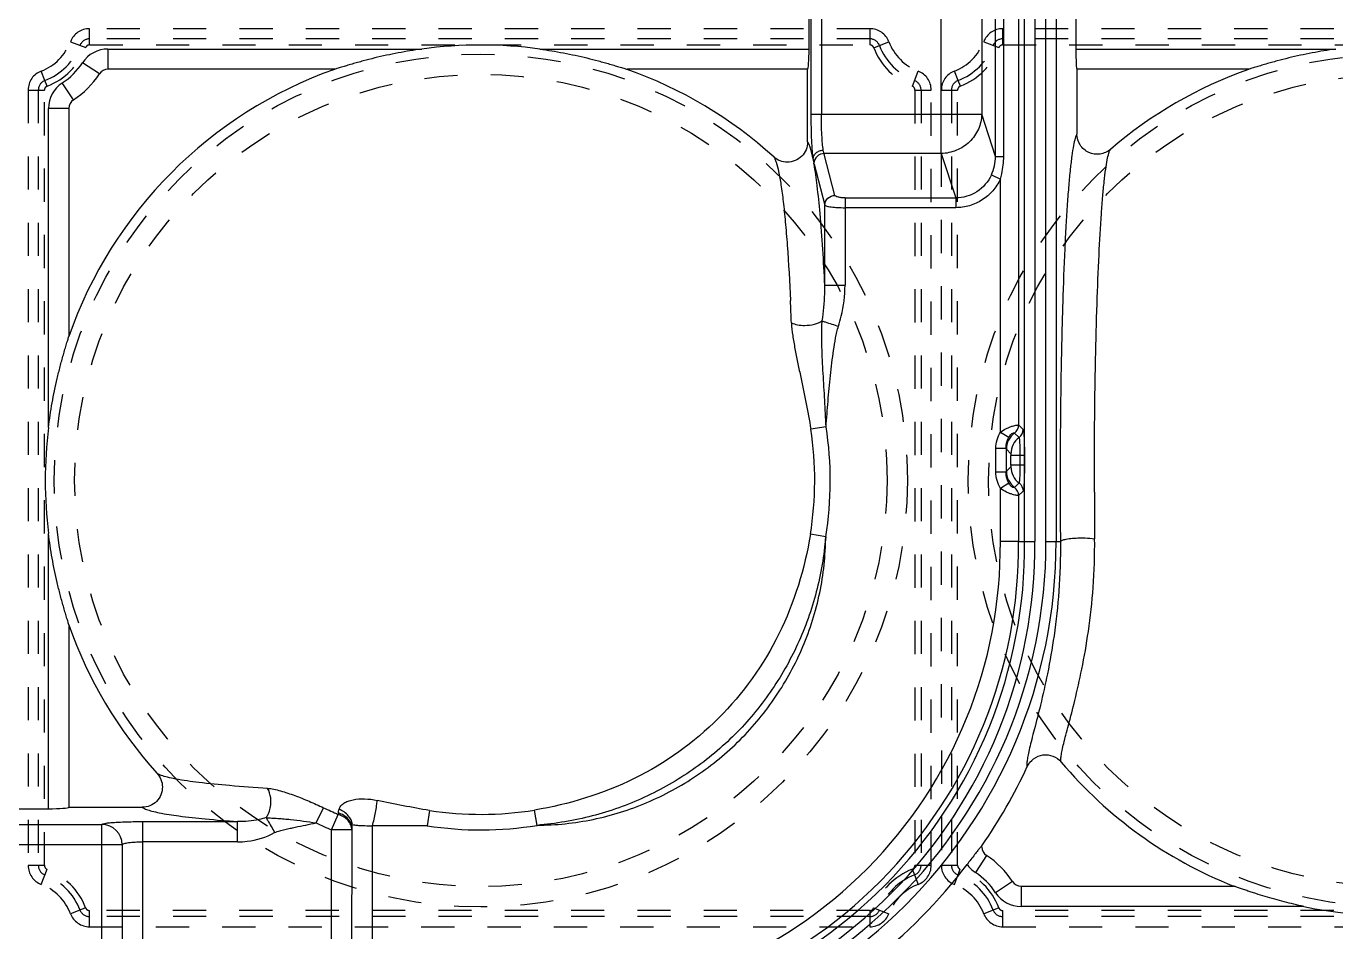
# Model space of a CAD drawing. Header units: millimetres. Extents: x -840 to 1682, y -9216 to -2117.
# Drawn here: x 169.8 to 234.3, y -2555.6 to -2511 of the extents above; entities that cross this region are included whole.
import ezdxf

# ---------------------------------------------------------------- set-up
doc = ezdxf.new("R2010")
doc.units = ezdxf.units.MM
doc.header["$LTSCALE"] = 16.335
doc.linetypes.add('HIDDEN', pattern=[0.2, 0.1, -0.1])
doc.layers.get('0').update_dxf_attribs({"linetype": 'CONTINUOUS'})
doc.layers.add('DEFAULT_2', color=8, linetype='HIDDEN')

msp = doc.modelspace()

# ---------------------------------------------------------------- linework, layer by layer
at = {"color": 7, "linetype": 'Continuous'}
for p, q in [((218.961, -2536.331), (218.961, -2485.331)), ((219.461, -2485.331), (219.461, -2536.326)), ((220.012, -2536.331), (220.012, -2485.331)), ((220.511, -2485.331), (220.511, -2536.331)), ((218.664, -2491.07), (218.664, -2530.592)), ((217.523, -2517.371), (217.523, -2504.292)), ((217.93, -2517.371), (217.93, -2504.292)), ((214.853, -2517.229), (214.853, -2504.434)), ((208.454, -2515.297), (208.454, -2506.366)), ((208.953, -2506.366), (208.953, -2515.297)), ((216.846, -2506.366), (216.846, -2515.297)), ((208.347, -2512.081), (208.347, -2509.581)), ((221.482, -2509.581), (221.482, -2512.081)), ((173.824, -2512.081), (189.281, -2512.081)), ((173.824, -2512.081), (173.824, -2513.081)), ((195.091, -2512.081), (208.347, -2512.081)), ((221.482, -2512.081), (234.281, -2512.081)), ((173.406, -2513.306), (172.571, -2512.756)), ((184.979, -2513.081), (173.824, -2513.081)), ((208.277, -2513.081), (199.393, -2513.081)), ((208.277, -2516.655), (208.277, -2513.081)), ((229.979, -2513.081), (221.534, -2513.081)), ((221.534, -2513.081), (221.534, -2516.266)), ((172.123, -2514.59), (171.573, -2513.754)), ((171.898, -2515.007), (170.898, -2515.007)), ((170.898, -2530.72), (170.898, -2515.007)), ((171.898, -2515.007), (171.898, -2526.233)), ((208.454, -2515.297), (216.846, -2515.297)), ((217.523, -2517.371), (216.846, -2515.297)), ((214.853, -2517.229), (209.082, -2517.229)), ((209.62, -2519.287), (209.092, -2517.265)), ((214.853, -2517.229), (215.566, -2519.412)), ((208.593, -2517.748), (209.121, -2519.77)), ((217.523, -2517.371), (217.93, -2517.371)), ((217.322, -2518.281), (217.765, -2518.492)), ((217.765, -2530.947), (217.765, -2518.492)), ((209.121, -2523.714), (209.121, -2519.77)), ((210.118, -2519.412), (215.566, -2519.412)), ((210.118, -2519.412), (210.118, -2523.714)), ((215.566, -2519.412), (215.566, -2519.894)), ((215.566, -2519.894), (210.118, -2519.894)), ((209.121, -2523.714), (210.118, -2523.714)), ((209.186, -2530.686), (208.43, -2530.803)), ((218.885, -2530.813), (218.664, -2530.592)), ((217.765, -2530.947), (218.187, -2531.196)), ((218.464, -2530.992), (218.684, -2531.213)), ((218.044, -2531.748), (217.545, -2531.748)), ((217.545, -2532.914), (217.545, -2531.748)), ((218.044, -2531.748), (218.044, -2532.914)), ((218.063, -2531.791), (218.283, -2532.011)), ((218.949, -2532.095), (218.288, -2532.095)), ((218.288, -2532.568), (218.288, -2532.095)), ((218.728, -2532.095), (218.728, -2532.568)), ((218.949, -2532.095), (218.949, -2532.567)), ((218.283, -2532.652), (218.063, -2532.872)), ((218.949, -2532.568), (218.288, -2532.568)), ((218.044, -2532.914), (217.545, -2532.914)), ((218.188, -2533.466), (217.765, -2533.716)), ((217.765, -2536.34), (217.765, -2533.716)), ((218.684, -2533.45), (218.464, -2533.67)), ((218.664, -2534.07), (218.885, -2533.849)), ((218.664, -2534.07), (218.664, -2536.331)), ((170.898, -2549.492), (170.898, -2535.942)), ((209.166, -2536.101), (208.411, -2535.978)), ((218.664, -2536.331), (217.765, -2536.339)), ((218.664, -2536.331), (219.461, -2536.33)), ((220.012, -2536.331), (220.721, -2536.331)), ((171.898, -2540.43), (171.898, -2549.422)), ((168.398, -2549.492), (170.898, -2549.492)), ((171.898, -2549.422), (175.509, -2549.422)), ((184.078, -2550.192), (184.438, -2549.442)), ((175.531, -2550.126), (180.207, -2550.126)), ((175.531, -2550.126), (175.531, -2559.668)), ((180.207, -2551.124), (180.207, -2550.126)), ((184.841, -2550.537), (185.167, -2549.773)), ((185.173, -2549.702), (185.167, -2549.773)), ((189.658, -2549.576), (189.54, -2550.331)), ((194.956, -2550.312), (194.832, -2549.557)), ((156.803, -2550.266), (173.528, -2550.266)), ((173.528, -2550.266), (173.533, -2550.259)), ((173.528, -2560.015), (173.528, -2550.266)), ((185.84, -2550.537), (184.841, -2550.537)), ((184.841, -2559.668), (184.841, -2550.537)), ((185.84, -2559.668), (185.845, -2550.463)), ((185.84, -2550.537), (185.845, -2550.463)), ((186.844, -2560.01), (186.844, -2550.331)), ((189.54, -2550.331), (186.844, -2550.331)), ((174.527, -2551.264), (156.803, -2551.264)), ((174.527, -2551.264), (174.532, -2551.257)), ((174.527, -2551.264), (174.527, -2559.67)), ((180.207, -2551.124), (175.531, -2551.124)), ((216.86, -2551.379), (216.86, -2551.305)), ((217.085, -2551.796), (216.535, -2552.632)), ((218.368, -2553.08), (217.533, -2553.63)), ((218.785, -2553.305), (229.244, -2553.305)), ((218.785, -2553.305), (218.785, -2554.305)), ((232.7, -2554.305), (218.785, -2554.305))]:
    msp.add_line(p, q, dxfattribs=at)
for centre, radius, start, end in [((173.824, -2513.581), 1.5, 90, 146.63299), ((192.186, -2533.331), 21.448, 82.21628, 97.78372), ((169.648, -2510.831), 3.5, 303.36701, 326.63299), ((192.186, -2533.331), 21.494, 109.59012, 160.71511), ((169.648, -2510.831), 4.5, 303.36701, 326.63299), ((173.824, -2513.581), 0.5, 90, 146.63299), ((192.186, -2533.331), 21.494, 47.86698, 70.40988), ((237.186, -2533.331), 21.494, 109.59012, 130.64302), ((172.398, -2515.007), 1.5, 123.36701, 180), ((172.398, -2515.007), 0.5, 123.36701, 180), ((193.533, -2521.165), 15.443, 12.7841, 12.94227), ((200.27, -2523.884), 8.852, 358.41136, 1.10161), ((199.208, -2523.858), 9.914, 350.64431, 358.4313), ((65.97, -2531.021), 141.612, 2.20741, 2.65352), ((192.186, -2533.331), 21.448, 173.00793, 186.99207), ((192.186, -2533.331), 16.44, 350.73533, 8.84612), ((192.186, -2533.331), 17.205, 350.73567, 8.84612), ((218.165, -2530.593), 0.499, 306.83718, 0.08131), ((218.384, -2530.812), 0.501, 306.82842, 359.82352), ((219.065, -2531.794), 1.002, 126.84286, 179.81789), ((219.285, -2532.014), 1.002, 126.83818, 179.8235), ((219.285, -2532.648), 1.002, 180.18222, 233.15725), ((219.065, -2532.869), 1.002, 180.1819, 233.15698), ((218.163, -2534.071), 0.501, 0.06264, 53.01875), ((543.043, -2533.343), 322.335, 180.10441, 180.5312), ((528.028, -2533.356), 305.634, 180.10275, 180.53286), ((194.686, -2535.831), 81.156, 270, 0), ((194.686, -2535.831), 80.657, 270, 0), ((194.686, -2535.831), 80.158, 270, 360), ((194.686, -2535.831), 79.659, 270, 0), ((194.686, -2535.831), 79.603, 270, 0), ((194.686, -2535.831), 79.104, 270, 0), ((194.686, -2535.831), 71.5, 270, 0), ((194.686, -2535.831), 70, 270, 0), ((194.686, -2535.831), 66, 270, 0), ((195.186, -2536.53), 24.276, 270, 0.4837), ((195.186, -2536.53), 23.776, 270, 0.48425), ((195.186, -2536.331), 25.325, 270, 0), ((195.186, -2536.331), 24.826, 270, 0), ((195.186, -2536.53), 23.479, 270, 0.48425), ((195.186, -2536.53), 22.58, 270, 0.48404), ((192.186, -2533.331), 21.494, 199.28489, 222.13302), ((195.186, -2536.331), 26.349, 325.34385, 335.11948), ((237.186, -2533.331), 21.494, 220.16269, 248.31685), ((192.186, -2533.331), 17.877, 244.31807, 246.88354), ((192.186, -2533.331), 18.708, 244.31794, 246.88354), ((192.186, -2533.331), 16.44, 261.15388, 279.26432), ((173.524, -2551.269), 1.002, 0.2801, 89.78529), ((192.186, -2533.331), 17.205, 261.15389, 279.26434), ((217.36, -2551.379), 0.5, 180, 236.63299), ((274.779, -2596.693), 73.597, 142.36349, 142.8376), ((214.61, -2555.555), 4.5, 33.36701, 56.63299), ((195.186, -2536.331), 26.296, 307.85025, 322.7868), ((217.36, -2551.379), 1.5, 214.79661, 236.63299), ((214.61, -2555.555), 3.5, 33.36701, 56.63299), ((218.785, -2552.805), 0.5, 213.36701, 270), ((218.785, -2552.805), 1.5, 213.36701, 270), ((237.186, -2533.331), 21.448, 257.92769, 282.07231)]:
    msp.add_arc(centre, radius, start, end, dxfattribs=at)
for centre, major_axis, ratio, start_param, end_param in [((208.277, -2512.081), (0, 1), 0.069927, -3.141593, -1.570796), ((221.534, -2512.081), (0, 1), 0.052408, -4.712389, -3.141593), ((170.898, -2549.422), (1, 0), 0.069927, -1.570796, 0)]:
    msp.add_ellipse(centre, major_axis=major_axis, ratio=ratio, start_param=start_param, end_param=end_param, dxfattribs=at)
for points, knots in [([(189.281, -2512.081), (188.891, -2512.135), (188.308, -2512.23), (187.536, -2512.388), (186.964, -2512.52), (186.491, -2512.64), (186.119, -2512.742), (185.845, -2512.821), (185.581, -2512.899), (185.368, -2512.964), (185.21, -2513.013), (185.108, -2513.044), (185.037, -2513.067), (184.997, -2513.077), (184.983, -2513.081), (184.979, -2513.081)], [0, 0, 0, 0, 0.267252, 0.40073, 0.533832, 0.666016, 0.731402, 0.795907, 0.858868, 0.918789, 0.946517, 0.971347, 0.990766, 0.997019, 1, 1, 1, 1]), ([(195.091, -2512.081), (195.481, -2512.135), (196.064, -2512.23), (196.835, -2512.388), (197.408, -2512.52), (197.88, -2512.64), (198.253, -2512.742), (198.526, -2512.821), (198.791, -2512.899), (199.003, -2512.964), (199.162, -2513.013), (199.263, -2513.044), (199.334, -2513.067), (199.375, -2513.077), (199.388, -2513.081), (199.393, -2513.081)], [0, 0, 0, 0, 0.267252, 0.40073, 0.533832, 0.666016, 0.731402, 0.795907, 0.858868, 0.918789, 0.946517, 0.971347, 0.990766, 0.997019, 1, 1, 1, 1]), ([(234.281, -2512.081), (233.891, -2512.135), (233.308, -2512.23), (232.536, -2512.388), (231.964, -2512.52), (231.491, -2512.64), (231.119, -2512.742), (230.845, -2512.821), (230.581, -2512.899), (230.368, -2512.964), (230.21, -2513.013), (230.108, -2513.044), (230.037, -2513.067), (229.997, -2513.077), (229.983, -2513.081), (229.979, -2513.081)], [0, 0, 0, 0, 0.267252, 0.40073, 0.533832, 0.666016, 0.731402, 0.795907, 0.858868, 0.918789, 0.946517, 0.971347, 0.990766, 0.997019, 1, 1, 1, 1]), ([(208.546, -2517.497), (208.529, -2517.367), (208.502, -2517.061), (208.464, -2516.327), (208.454, -2515.725), (208.454, -2515.297)], [0, 0, 0, 0, 0.179531, 0.41791, 1, 1, 1, 1]), ([(209.045, -2517.057), (209.028, -2516.952), (209.001, -2516.707), (208.962, -2516.121), (208.953, -2515.639), (208.953, -2515.297)], [0, 0, 0, 0, 0.180056, 0.418429, 1, 1, 1, 1]), ([(216.846, -2515.297), (216.84, -2515.546), (216.725, -2516.051), (216.278, -2516.685), (215.624, -2517.114), (215.109, -2517.223), (214.853, -2517.229)], [0, 0, 0, 0, 0.245762, 0.495076, 0.747249, 1, 1, 1, 1]), ([(208.277, -2516.655), (208.277, -2516.785), (208.225, -2517.048), (208.002, -2517.381), (207.668, -2517.603), (207.405, -2517.653), (207.274, -2517.652)], [0, 0, 0, 0, 0.250053, 0.500063, 0.750028, 1, 1, 1, 1]), ([(208.546, -2517.497), (208.51, -2517.317), (208.455, -2517.073), (208.356, -2516.794), (208.304, -2516.693), (208.277, -2516.655)], [0, 0, 0, 0, 0.6208, 0.839855, 1, 1, 1, 1]), ([(221.534, -2516.266), (221.517, -2516.291), (221.485, -2516.358), (221.423, -2516.544), (221.353, -2516.874), (221.275, -2517.382), (221.199, -2518.034), (221.125, -2518.826), (221.056, -2519.75), (220.991, -2520.798), (220.909, -2522.413), (220.825, -2524.662), (220.754, -2527.578), (220.713, -2530.703), (220.706, -2532.844), (220.708, -2533.93)], [0, 0, 0, 0, 0.005234, 0.012481, 0.033201, 0.062245, 0.099418, 0.144424, 0.196878, 0.256302, 0.322178, 0.470828, 0.637431, 0.816009, 1, 1, 1, 1]), ([(223.186, -2517.022), (223.043, -2517.144), (222.68, -2517.309), (222.094, -2517.225), (221.646, -2516.836), (221.534, -2516.453), (221.534, -2516.266)], [0, 0, 0, 0, 0.250076, 0.50012, 0.749793, 1, 1, 1, 1]), ([(208.546, -2517.498), (208.548, -2517.442), (208.58, -2517.327), (208.694, -2517.185), (208.856, -2517.09), (208.981, -2517.061), (209.045, -2517.057)], [0, 0, 0, 0, 0.233127, 0.477819, 0.736138, 1, 1, 1, 1]), ([(209.096, -2517.228), (208.969, -2517.227), (208.705, -2517.325), (208.587, -2517.582), (208.584, -2517.707)], [0, 0, 0, 0, 0.506795, 1, 1, 1, 1]), ([(209.082, -2517.229), (209.079, -2517.217), (209.062, -2517.161), (209.052, -2517.103), (209.045, -2517.057)], [0, 0, 0, 0, 0.198013, 1, 1, 1, 1]), ([(209.082, -2517.229), (209.083, -2517.232), (209.088, -2517.238), (209.085, -2517.252), (209.091, -2517.26), (209.092, -2517.265)], [0, 0, 0, 0, 0.259181, 0.619043, 1, 1, 1, 1]), ([(222.394, -2533.331), (222.394, -2532.318), (222.403, -2530.328), (222.447, -2527.429), (222.516, -2524.735), (222.609, -2522.341), (222.709, -2520.571), (222.802, -2519.367), (222.871, -2518.642), (222.942, -2518.044), (223.016, -2517.579), (223.082, -2517.277), (223.14, -2517.107), (223.17, -2517.045), (223.186, -2517.022)], [0, 0, 0, 0, 0.185743, 0.365037, 0.531676, 0.679869, 0.804514, 0.856625, 0.901308, 0.938201, 0.96702, 0.987588, 0.994789, 1, 1, 1, 1]), ([(207.274, -2517.652), (207.153, -2517.652), (206.907, -2517.605), (206.696, -2517.473), (206.605, -2517.391)], [0, 0, 0, 0, 0.500134, 1, 1, 1, 1]), ([(206.605, -2517.391), (206.63, -2517.425), (206.676, -2517.512), (206.765, -2517.752), (206.867, -2518.175), (206.978, -2518.821), (207.084, -2519.646), (207.185, -2520.639), (207.316, -2522.263), (207.388, -2523.557), (207.43, -2524.465)], [0, 0, 0, 0, 0.017422, 0.041033, 0.10745, 0.199463, 0.316184, 0.456378, 0.618451, 1, 1, 1, 1]), ([(208.546, -2517.496), (208.549, -2517.516), (208.559, -2517.586), (208.572, -2517.657), (208.584, -2517.707)], [0, 0, 0, 0, 0.283099, 1, 1, 1, 1]), ([(209.121, -2523.714), (209.063, -2522.533), (208.964, -2520.895), (208.766, -2518.908), (208.655, -2518.1), (208.593, -2517.748)], [0, 0, 0, 0, 0.591793, 0.821304, 1, 1, 1, 1]), ([(217.765, -2518.492), (217.793, -2518.403), (217.89, -2518.037), (217.93, -2517.656), (217.93, -2517.371)], [0, 0, 0, 0, 0.246441, 1, 1, 1, 1]), ([(217.322, -2518.281), (217.168, -2518.61), (216.672, -2519.199), (215.928, -2519.413), (215.566, -2519.411)], [0, 0, 0, 0, 0.501076, 1, 1, 1, 1]), ([(217.765, -2518.492), (217.667, -2518.698), (217.412, -2519.087), (216.886, -2519.54), (216.254, -2519.829), (215.794, -2519.894), (215.566, -2519.894)], [0, 0, 0, 0, 0.250016, 0.500046, 0.750036, 1, 1, 1, 1]), ([(209.121, -2519.77), (209.123, -2519.647), (209.236, -2519.391), (209.493, -2519.289), (209.62, -2519.287)], [0, 0, 0, 0, 0.494428, 1, 1, 1, 1]), ([(209.121, -2519.77), (209.127, -2519.781), (209.16, -2519.801), (209.224, -2519.822), (209.32, -2519.842), (209.497, -2519.868), (209.767, -2519.889), (209.996, -2519.894), (210.118, -2519.894)], [0, 0, 0, 0, 0.038401, 0.105483, 0.201998, 0.325442, 0.637524, 1, 1, 1, 1]), ([(210.118, -2519.412), (210.057, -2519.412), (209.942, -2519.406), (209.788, -2519.381), (209.682, -2519.349), (209.625, -2519.309), (209.62, -2519.287)], [0, 0, 0, 0, 0.349304, 0.652233, 0.872986, 1, 1, 1, 1]), ([(209.794, -2525.733), (209.846, -2525.57), (210.034, -2524.913), (210.118, -2524.226), (210.118, -2523.714)], [0, 0, 0, 0, 0.250392, 1, 1, 1, 1]), ([(207.477, -2525.566), (207.484, -2525.777), (207.537, -2526.204), (207.649, -2526.846), (207.779, -2527.497), (207.966, -2528.373), (208.199, -2529.472), (208.361, -2530.358), (208.43, -2530.803)], [0, 0, 0, 0, 0.118946, 0.241851, 0.366761, 0.492894, 0.746364, 1, 1, 1, 1]), ([(207.477, -2525.566), (207.571, -2525.61), (207.787, -2525.672), (208.009, -2525.69), (208.127, -2525.69)], [0, 0, 0, 0, 0.468295, 1, 1, 1, 1]), ([(208.127, -2525.69), (208.289, -2525.69), (208.59, -2525.656), (208.877, -2525.548), (208.991, -2525.47)], [0, 0, 0, 0, 0.540356, 1, 1, 1, 1]), ([(209.186, -2530.686), (209.163, -2530.248), (209.12, -2529.373), (209.052, -2528.281), (209.005, -2527.408), (208.983, -2526.863), (208.971, -2526.429), (208.968, -2526.106), (208.974, -2525.787), (208.979, -2525.574), (208.991, -2525.47)], [0, 0, 0, 0, 0.251782, 0.503338, 0.62885, 0.753972, 0.816274, 0.878309, 0.93973, 1, 1, 1, 1]), ([(208.991, -2525.47), (209.042, -2525.487), (209.309, -2525.575), (209.577, -2525.662), (209.794, -2525.733)], [0, 0, 0, 0, 0.189144, 1, 1, 1, 1]), ([(170.898, -2530.72), (170.947, -2530.315), (171.039, -2529.708), (171.194, -2528.906), (171.325, -2528.31), (171.446, -2527.818), (171.549, -2527.43), (171.629, -2527.144), (171.709, -2526.867), (171.775, -2526.645), (171.826, -2526.478), (171.858, -2526.371), (171.882, -2526.295), (171.893, -2526.251), (171.898, -2526.237), (171.898, -2526.233)], [0, 0, 0, 0, 0.266399, 0.399478, 0.532229, 0.664156, 0.729476, 0.793982, 0.857055, 0.917282, 0.945286, 0.970515, 0.990442, 0.996917, 1, 1, 1, 1]), ([(209.186, -2530.686), (209.213, -2530.264), (209.276, -2529.424), (209.375, -2528.376), (209.469, -2527.542), (209.552, -2526.922), (209.632, -2526.412), (209.715, -2526.017), (209.763, -2525.825), (209.795, -2525.733)], [0, 0, 0, 0, 0.253378, 0.506091, 0.631992, 0.757321, 0.881336, 0.941607, 1, 1, 1, 1]), ([(217.765, -2530.947), (217.86, -2530.876), (218.009, -2530.785), (218.214, -2530.697), (218.353, -2530.651), (218.471, -2530.621), (218.564, -2530.6), (218.624, -2530.595), (218.656, -2530.588), (218.664, -2530.592)], [0, 0, 0, 0, 0.362407, 0.531363, 0.683049, 0.810424, 0.908187, 0.972075, 1, 1, 1, 1]), ([(218.885, -2530.813), (218.893, -2530.823), (218.9, -2530.865), (218.913, -2530.942), (218.922, -2531.064), (218.931, -2531.221), (218.939, -2531.411), (218.947, -2531.705), (218.949, -2531.936), (218.949, -2532.095)], [0, 0, 0, 0, 0.029632, 0.092352, 0.187751, 0.312242, 0.461333, 0.629813, 1, 1, 1, 1]), ([(218.044, -2531.748), (218.044, -2531.7), (218.056, -2531.509), (218.119, -2531.322), (218.187, -2531.196)], [0, 0, 0, 0, 0.251871, 1, 1, 1, 1]), ([(218.187, -2531.196), (218.214, -2531.145), (218.263, -2531.062), (218.368, -2530.996), (218.427, -2530.987), (218.461, -2530.986), (218.464, -2530.992)], [0, 0, 0, 0, 0.466276, 0.782653, 0.937477, 1, 1, 1, 1]), ([(218.684, -2531.213), (218.69, -2531.219), (218.694, -2531.248), (218.704, -2531.301), (218.71, -2531.385), (218.716, -2531.493), (218.721, -2531.624), (218.727, -2531.827), (218.728, -2531.986), (218.728, -2532.095)], [0, 0, 0, 0, 0.029286, 0.092387, 0.187904, 0.312313, 0.461369, 0.629851, 1, 1, 1, 1]), ([(218.044, -2531.748), (218.046, -2531.754), (218.05, -2531.768), (218.056, -2531.784), (218.063, -2531.791)], [0, 0, 0, 0, 0.342427, 1, 1, 1, 1]), ([(218.283, -2532.011), (218.285, -2532.013), (218.284, -2532.023), (218.287, -2532.04), (218.287, -2532.066), (218.288, -2532.085), (218.288, -2532.095)], [0, 0, 0, 0, 0.099874, 0.326209, 0.639626, 1, 1, 1, 1]), ([(218.288, -2532.568), (218.288, -2532.578), (218.287, -2532.597), (218.287, -2532.622), (218.284, -2532.639), (218.285, -2532.65), (218.283, -2532.652)], [0, 0, 0, 0, 0.360369, 0.673786, 0.900125, 1, 1, 1, 1]), ([(218.728, -2532.568), (218.728, -2532.677), (218.727, -2532.836), (218.721, -2533.039), (218.716, -2533.169), (218.71, -2533.277), (218.704, -2533.362), (218.694, -2533.414), (218.691, -2533.444), (218.684, -2533.45)], [0, 0, 0, 0, 0.37001, 0.538502, 0.687541, 0.811832, 0.907285, 0.970523, 1, 1, 1, 1]), ([(218.949, -2532.567), (218.949, -2532.726), (218.946, -2532.957), (218.939, -2533.252), (218.931, -2533.441), (218.922, -2533.599), (218.912, -2533.72), (218.902, -2533.796), (218.893, -2533.834), (218.888, -2533.846), (218.885, -2533.849)], [0, 0, 0, 0, 0.370043, 0.538497, 0.687544, 0.811949, 0.907436, 0.970481, 0.98938, 1, 1, 1, 1]), ([(217.765, -2533.716), (217.695, -2533.595), (217.582, -2533.335), (217.546, -2533.054), (217.545, -2532.914)], [0, 0, 0, 0, 0.50002, 1, 1, 1, 1]), ([(218.063, -2532.872), (218.061, -2532.874), (218.052, -2532.886), (218.048, -2532.902), (218.044, -2532.914)], [0, 0, 0, 0, 0.166645, 1, 1, 1, 1]), ([(218.187, -2533.467), (218.119, -2533.341), (218.056, -2533.154), (218.044, -2532.962), (218.044, -2532.914)], [0, 0, 0, 0, 0.748147, 1, 1, 1, 1]), ([(218.664, -2534.07), (218.656, -2534.074), (218.624, -2534.068), (218.564, -2534.063), (218.471, -2534.042), (218.352, -2534.012), (218.214, -2533.965), (218.009, -2533.878), (217.86, -2533.786), (217.765, -2533.716)], [0, 0, 0, 0, 0.027916, 0.091888, 0.189645, 0.317109, 0.468731, 0.63771, 1, 1, 1, 1]), ([(218.464, -2533.67), (218.46, -2533.677), (218.427, -2533.676), (218.368, -2533.667), (218.288, -2533.617), (218.23, -2533.541), (218.201, -2533.492), (218.187, -2533.467)], [0, 0, 0, 0, 0.062454, 0.217191, 0.533993, 0.767008, 1, 1, 1, 1]), ([(171.898, -2540.43), (171.898, -2540.425), (171.893, -2540.411), (171.882, -2540.368), (171.858, -2540.292), (171.826, -2540.184), (171.775, -2540.018), (171.709, -2539.795), (171.629, -2539.518), (171.549, -2539.233), (171.446, -2538.845), (171.325, -2538.353), (171.194, -2537.757), (171.039, -2536.955), (170.947, -2536.348), (170.898, -2535.942)], [0, 0, 0, 0, 0.003083, 0.009558, 0.029485, 0.054714, 0.082718, 0.142945, 0.206018, 0.270524, 0.335844, 0.467771, 0.600522, 0.733601, 1, 1, 1, 1]), ([(208.411, -2535.978), (208.134, -2537.67), (207.119, -2540.996), (204.09, -2545.236), (199.85, -2548.265), (196.525, -2549.28), (194.832, -2549.557)], [0, 0, 0, 0, 0.250932, 0.499999, 0.749066, 1, 1, 1, 1]), ([(209.166, -2536.101), (209.08, -2537.015), (208.786, -2538.829), (207.858, -2541.419), (206.5, -2543.796), (204.75, -2545.895), (202.651, -2547.645), (200.274, -2549.003), (197.684, -2549.931), (195.869, -2550.227), (194.956, -2550.311)], [0, 0, 0, 0, 0.125986, 0.25107, 0.375694, 0.49998, 0.624274, 0.748913, 0.87401, 1, 1, 1, 1]), ([(194.956, -2550.312), (195.419, -2550.302), (196.346, -2550.254), (197.722, -2550.04), (199.068, -2549.687), (200.809, -2549.047), (202.858, -2547.936), (205.014, -2546.159), (206.791, -2544.003), (207.901, -2541.955), (208.541, -2540.214), (208.894, -2538.867), (209.109, -2537.491), (209.155, -2536.564), (209.166, -2536.101)], [0, 0, 0, 0, 0.062535, 0.125068, 0.187605, 0.250141, 0.375069, 0.5, 0.62493, 0.749858, 0.812395, 0.874934, 0.937466, 1, 1, 1, 1]), ([(220.721, -2536.331), (220.729, -2537.146), (220.68, -2538.699), (220.443, -2540.874), (220.117, -2542.744), (219.771, -2544.284), (219.495, -2545.361), (219.313, -2546.064), (219.21, -2546.476), (219.134, -2546.813), (219.086, -2547.078), (219.067, -2547.271), (219.074, -2547.379), (219.089, -2547.417)], [0, 0, 0, 0, 0.217481, 0.413823, 0.58321, 0.723604, 0.834818, 0.879626, 0.917346, 0.948074, 0.971927, 0.989093, 1, 1, 1, 1]), ([(220.722, -2536.331), (220.726, -2536.316), (220.761, -2536.286), (220.878, -2536.238), (221.097, -2536.196), (221.413, -2536.163), (221.646, -2536.156), (221.772, -2536.156)], [0, 0, 0, 0, 0.043767, 0.117778, 0.3539, 0.652534, 1, 1, 1, 1]), ([(220.759, -2547.194), (220.745, -2547.157), (220.74, -2547.05), (220.76, -2546.858), (220.811, -2546.593), (220.89, -2546.255), (220.996, -2545.842), (221.182, -2545.138), (221.461, -2544.061), (221.808, -2542.526), (222.133, -2540.671), (222.366, -2538.525), (222.415, -2536.998), (222.407, -2536.198)], [0, 0, 0, 0, 0.010805, 0.028035, 0.052104, 0.083177, 0.121346, 0.166676, 0.278995, 0.420245, 0.589749, 0.784984, 1, 1, 1, 1]), ([(221.772, -2536.156), (221.829, -2536.156), (222.042, -2536.159), (222.254, -2536.174), (222.407, -2536.198)], [0, 0, 0, 0, 0.271878, 1, 1, 1, 1]), ([(219.089, -2547.417), (219.158, -2547.267), (219.378, -2546.997), (219.857, -2546.805), (220.371, -2546.865), (220.653, -2547.068), (220.76, -2547.194)], [0, 0, 0, 0, 0.250064, 0.499967, 0.749908, 1, 1, 1, 1]), ([(176.246, -2547.751), (176.328, -2547.841), (176.459, -2548.053), (176.506, -2548.298), (176.507, -2548.42)], [0, 0, 0, 0, 0.499866, 1, 1, 1, 1]), ([(176.449, -2547.852), (176.428, -2547.844), (176.358, -2547.816), (176.289, -2547.782), (176.246, -2547.751)], [0, 0, 0, 0, 0.299117, 1, 1, 1, 1]), ([(181.685, -2548.489), (181.062, -2548.451), (179.93, -2548.372), (178.421, -2548.225), (177.398, -2548.084), (176.784, -2547.955), (176.548, -2547.888), (176.449, -2547.852)], [0, 0, 0, 0, 0.354418, 0.644027, 0.86081, 0.9403, 1, 1, 1, 1]), ([(176.507, -2548.42), (176.508, -2548.55), (176.458, -2548.814), (176.236, -2549.148), (175.903, -2549.37), (175.639, -2549.422), (175.509, -2549.422)], [0, 0, 0, 0, 0.24997, 0.499938, 0.74995, 1, 1, 1, 1]), ([(181.685, -2548.489), (181.789, -2548.494), (182.007, -2548.529), (182.455, -2548.645), (183.036, -2548.84), (183.738, -2549.121), (184.203, -2549.336), (184.438, -2549.442)], [0, 0, 0, 0, 0.107321, 0.225143, 0.474624, 0.73493, 1, 1, 1, 1]), ([(181.852, -2549.141), (181.852, -2549.081), (181.839, -2548.856), (181.772, -2548.63), (181.685, -2548.489)], [0, 0, 0, 0, 0.266439, 1, 1, 1, 1]), ([(175.509, -2549.422), (175.522, -2549.431), (175.588, -2549.473), (175.66, -2549.503), (175.718, -2549.525)], [0, 0, 0, 0, 0.204129, 1, 1, 1, 1]), ([(175.718, -2549.525), (175.806, -2549.558), (176.016, -2549.619), (176.549, -2549.738), (177.427, -2549.87), (178.714, -2550.011), (179.677, -2550.089), (180.207, -2550.126)], [0, 0, 0, 0, 0.062654, 0.14394, 0.361347, 0.648718, 1, 1, 1, 1]), ([(181.615, -2549.928), (181.653, -2549.877), (181.795, -2549.638), (181.852, -2549.353), (181.852, -2549.141)], [0, 0, 0, 0, 0.232604, 1, 1, 1, 1]), ([(185.204, -2549.521), (185.221, -2549.461), (185.286, -2549.343), (185.446, -2549.208), (185.654, -2549.109), (185.994, -2549.018), (186.48, -2548.989), (186.877, -2549.037), (187.081, -2549.08)], [0, 0, 0, 0, 0.090713, 0.189201, 0.299676, 0.422394, 0.697582, 1, 1, 1, 1]), ([(185.861, -2550.275), (185.842, -2550.116), (185.722, -2549.872), (185.459, -2549.644), (185.292, -2549.555), (185.204, -2549.521)], [0, 0, 0, 0, 0.461416, 0.727842, 1, 1, 1, 1]), ([(186.844, -2550.331), (186.907, -2550.115), (186.983, -2549.785), (187.052, -2549.366), (187.076, -2549.168), (187.081, -2549.08)], [0, 0, 0, 0, 0.530803, 0.794058, 1, 1, 1, 1]), ([(173.533, -2550.259), (173.538, -2550.253), (173.557, -2550.243), (173.617, -2550.223), (173.735, -2550.203), (173.923, -2550.182), (174.17, -2550.163), (174.465, -2550.147), (174.924, -2550.131), (175.283, -2550.126), (175.531, -2550.126)], [0, 0, 0, 0, 0.011444, 0.030786, 0.094249, 0.189806, 0.314038, 0.462757, 0.630794, 1, 1, 1, 1]), ([(181.615, -2549.928), (181.502, -2549.965), (181.043, -2550.091), (180.563, -2550.135), (180.207, -2550.126)], [0, 0, 0, 0, 0.251112, 1, 1, 1, 1]), ([(181.614, -2549.928), (181.64, -2549.975), (181.779, -2550.22), (181.918, -2550.465), (182.031, -2550.663)], [0, 0, 0, 0, 0.189076, 1, 1, 1, 1]), ([(181.614, -2549.929), (181.657, -2549.936), (181.749, -2549.94), (181.891, -2549.952), (182.04, -2549.961), (182.246, -2549.969), (182.505, -2549.992), (182.923, -2550.032), (183.449, -2550.096), (183.868, -2550.16), (184.078, -2550.191)], [0, 0, 0, 0, 0.052634, 0.111164, 0.171823, 0.234192, 0.359835, 0.486834, 0.742771, 1, 1, 1, 1]), ([(182.031, -2550.663), (182.112, -2550.63), (182.281, -2550.583), (182.535, -2550.516), (182.791, -2550.456), (183.134, -2550.383), (183.563, -2550.298), (183.907, -2550.227), (184.078, -2550.191)], [0, 0, 0, 0, 0.125002, 0.250046, 0.374984, 0.499991, 0.750004, 1, 1, 1, 1]), ([(185.84, -2550.537), (185.836, -2550.455), (185.797, -2550.284), (185.601, -2549.978), (185.347, -2549.828), (185.167, -2549.773)], [0, 0, 0, 0, 0.231539, 0.474862, 1, 1, 1, 1]), ([(185.845, -2550.463), (185.839, -2550.296), (185.72, -2550.034), (185.439, -2549.81), (185.264, -2549.73), (185.173, -2549.702)], [0, 0, 0, 0, 0.468357, 0.732799, 1, 1, 1, 1]), ([(180.207, -2551.124), (180.365, -2551.124), (180.995, -2551.086), (181.621, -2550.897), (182.031, -2550.663)], [0, 0, 0, 0, 0.251063, 1, 1, 1, 1]), ([(185.861, -2550.275), (185.893, -2550.286), (185.996, -2550.299), (186.201, -2550.317), (186.496, -2550.328), (186.722, -2550.331), (186.844, -2550.331)], [0, 0, 0, 0, 0.102538, 0.311585, 0.630537, 1, 1, 1, 1]), ([(174.532, -2551.257), (174.537, -2551.244), (174.569, -2551.223), (174.632, -2551.201), (174.727, -2551.179), (174.905, -2551.152), (175.177, -2551.13), (175.407, -2551.124), (175.531, -2551.124)], [0, 0, 0, 0, 0.037777, 0.104225, 0.199887, 0.322833, 0.636042, 1, 1, 1, 1]), ([(216.858, -2551.306), (216.85, -2551.312), (216.83, -2551.335), (216.777, -2551.395), (216.733, -2551.45), (216.702, -2551.49)], [0, 0, 0, 0, 0.130489, 0.367574, 1, 1, 1, 1]), ([(216.702, -2551.49), (216.686, -2551.51), (216.618, -2551.596), (216.55, -2551.683), (216.498, -2551.751)], [0, 0, 0, 0, 0.225748, 1, 1, 1, 1]), ([(232.7, -2554.305), (232.38, -2554.236), (231.903, -2554.123), (231.273, -2553.954), (230.806, -2553.819), (230.423, -2553.7), (230.122, -2553.602), (229.903, -2553.529), (229.694, -2553.458), (229.528, -2553.4), (229.408, -2553.359), (229.334, -2553.332), (229.281, -2553.317), (229.253, -2553.305), (229.244, -2553.305)], [0, 0, 0, 0, 0.272562, 0.408489, 0.543701, 0.677354, 0.743057, 0.807419, 0.86951, 0.927338, 0.953288, 0.975716, 0.992375, 1, 1, 1, 1])]:
    msp.add_open_spline(points, degree=3, knots=knots, dxfattribs=at)
for points in [[(217.322, -2518.281), (217.454, -2517.999), (217.524, -2517.681), (217.523, -2517.371)], [(217.545, -2531.748), (217.544, -2531.471), (217.624, -2531.185), (217.765, -2530.947)], [(222.395, -2533.904), (222.394, -2533.713), (222.394, -2533.522), (222.394, -2533.331)], [(218.684, -2533.45), (218.804, -2533.539), (218.885, -2533.7), (218.885, -2533.849)], [(185.173, -2549.702), (185.177, -2549.641), (185.187, -2549.58), (185.204, -2549.521)], [(189.658, -2549.576), (188.793, -2549.441), (187.937, -2549.262), (187.081, -2549.08)], [(185.845, -2550.463), (185.847, -2550.4), (185.853, -2550.337), (185.861, -2550.275)]]:
    msp.add_open_spline(points, degree=3, dxfattribs=at)
at = {"layer": 'DEFAULT_2', "color": 8, "linetype": 'HIDDEN'}
for p, q in [((211.34, -2511.081), (172.917, -2511.081)), ((172.917, -2511.881), (172.917, -2511.081)), ((211.34, -2511.081), (211.34, -2511.881)), ((250.513, -2511.081), (217.879, -2511.081)), ((217.879, -2511.881), (217.879, -2511.081)), ((171.983, -2511.724), (172.73, -2512.01)), ((211.34, -2511.581), (172.917, -2511.581)), ((172.929, -2511.881), (211.34, -2511.881)), ((211.531, -2512.02), (211.807, -2511.903)), ((211.807, -2511.903), (212.274, -2511.724)), ((216.945, -2511.724), (217.692, -2512.01)), ((250.513, -2511.581), (217.879, -2511.581)), ((217.891, -2511.881), (250.513, -2511.881)), ((170.719, -2513.633), (170.541, -2513.166)), ((213.431, -2513.914), (213.717, -2513.166)), ((215.681, -2513.633), (215.502, -2513.166)), ((170.836, -2513.91), (170.719, -2513.633)), ((215.798, -2513.91), (215.681, -2513.633)), ((169.898, -2514.1), (170.698, -2514.1)), ((169.898, -2514.1), (169.898, -2552.285)), ((170.398, -2514.1), (170.398, -2552.285)), ((170.698, -2552.274), (170.698, -2514.1)), ((213.56, -2514.1), (214.36, -2514.1)), ((213.56, -2514.112), (213.56, -2552.285)), ((213.86, -2514.1), (213.86, -2552.285)), ((214.36, -2552.285), (214.36, -2514.1)), ((214.86, -2514.1), (215.66, -2514.1)), ((215.36, -2514.1), (215.36, -2552.285)), ((215.66, -2552.274), (215.66, -2514.1)), ((214.853, -2517.229), (214.86, -2552.285)), ((170.698, -2552.285), (169.898, -2552.285)), ((170.541, -2553.219), (170.826, -2552.472)), ((213.421, -2552.476), (213.538, -2552.752)), ((213.538, -2552.752), (213.717, -2553.219)), ((214.36, -2552.285), (213.56, -2552.285)), ((215.66, -2552.285), (214.86, -2552.285)), ((215.502, -2553.219), (215.788, -2552.472)), ((172.45, -2554.483), (171.983, -2554.662)), ((172.727, -2554.366), (172.45, -2554.483)), ((211.329, -2554.505), (172.917, -2554.505)), ((172.917, -2555.305), (172.917, -2554.505)), ((211.34, -2554.505), (211.34, -2555.305)), ((211.527, -2554.376), (212.274, -2554.662)), ((217.412, -2554.483), (216.945, -2554.662)), ((217.689, -2554.366), (217.412, -2554.483)), ((250.513, -2554.505), (217.879, -2554.505)), ((217.879, -2555.305), (217.879, -2554.505)), ((211.34, -2554.805), (172.917, -2554.805)), ((172.917, -2555.305), (211.34, -2555.305)), ((250.513, -2554.805), (217.879, -2554.805)), ((217.879, -2555.305), (250.511, -2555.305))]:
    msp.add_line(p, q, dxfattribs=at)
for centre, radius in [((192.186, -2533.331), 21), ((237.186, -2533.331), 21), ((192.186, -2533.331), 20), ((237.186, -2533.331), 20)]:
    msp.add_circle(centre, radius, dxfattribs=at)
for centre, radius, start, end in [((172.917, -2512.081), 1, 90, 159.07517), ((211.34, -2512.081), 1, 20.92483, 90), ((217.879, -2512.081), 1, 90, 159.07517), ((169.648, -2510.831), 2.5, 290.92483, 339.07517), ((169.648, -2510.831), 3, 290.92483, 339.07517), ((169.648, -2510.831), 3.3, 291.01342, 339.07517), ((172.917, -2512.081), 0.5, 90, 159.07517), ((211.34, -2512.081), 0.5, 20.92483, 90), ((214.61, -2510.831), 3.3, 201.01342, 249.07517), ((214.61, -2510.831), 3, 200.92483, 249.07517), ((214.61, -2510.831), 2.5, 200.92483, 249.07517), ((214.61, -2510.831), 2.5, 290.92483, 339.07517), ((214.61, -2510.831), 3, 290.92483, 339.07517), ((214.61, -2510.831), 3.3, 291.01342, 339.07517), ((217.879, -2512.081), 0.5, 90, 159.07517), ((170.898, -2514.1), 1, 110.92483, 180), ((213.36, -2514.1), 1, 0, 69.07517), ((215.86, -2514.1), 1, 110.92483, 180), ((170.898, -2514.1), 0.5, 110.92483, 180), ((213.36, -2514.1), 0.5, 360, 69.07517), ((215.86, -2514.1), 0.5, 110.92483, 180), ((194.686, -2535.831), 81.099, 270, 0), ((194.686, -2535.831), 68.5, 270, 0), ((170.898, -2552.285), 1, 180, 249.07517), ((170.898, -2552.285), 0.5, 180, 249.07517), ((169.648, -2555.555), 3, 20.92483, 69.07517), ((169.648, -2555.555), 3.3, 21.01342, 69.07517), ((214.61, -2555.555), 3.3, 111.01342, 159.07517), ((214.61, -2555.555), 3, 110.92483, 159.07517), ((213.36, -2552.285), 0.5, 290.92483, 0), ((213.36, -2552.285), 1, 290.92483, 360), ((215.86, -2552.285), 1, 180, 249.07517), ((215.86, -2552.285), 0.5, 180, 249.07517), ((214.61, -2555.555), 3, 20.92483, 69.07517), ((214.61, -2555.555), 3.3, 21.01342, 69.07517), ((169.648, -2555.555), 2.5, 20.92483, 69.07517), ((214.61, -2555.555), 2.5, 110.92483, 159.07517), ((214.61, -2555.555), 2.5, 20.92483, 69.07517), ((172.917, -2554.305), 1, 200.92483, 270), ((172.917, -2554.305), 0.5, 200.92483, 270), ((211.34, -2554.305), 0.5, 270, 339.07517), ((211.34, -2554.305), 1, 270, 339.07517), ((217.879, -2554.305), 1, 200.92483, 270), ((217.879, -2554.305), 0.5, 200.92483, 270)]:
    msp.add_arc(centre, radius, start, end, dxfattribs=at)
for points, knots in [([(172.929, -2511.881), (172.887, -2511.879), (172.801, -2511.901), (172.745, -2511.971), (172.73, -2512.01)], [0, 0, 0, 0, 0.49996, 1, 1, 1, 1]), ([(211.529, -2512.015), (211.516, -2511.976), (211.463, -2511.907), (211.381, -2511.881), (211.34, -2511.881)], [0, 0, 0, 0, 0.499817, 1, 1, 1, 1]), ([(217.891, -2511.881), (217.849, -2511.879), (217.763, -2511.901), (217.707, -2511.971), (217.692, -2512.01)], [0, 0, 0, 0, 0.49996, 1, 1, 1, 1]), ([(170.831, -2513.912), (170.793, -2513.924), (170.724, -2513.978), (170.698, -2514.06), (170.698, -2514.1)], [0, 0, 0, 0, 0.499817, 1, 1, 1, 1]), ([(213.56, -2514.112), (213.562, -2514.071), (213.54, -2513.984), (213.47, -2513.928), (213.431, -2513.914)], [0, 0, 0, 0, 0.49996, 1, 1, 1, 1]), ([(215.793, -2513.912), (215.755, -2513.924), (215.686, -2513.978), (215.66, -2514.06), (215.66, -2514.1)], [0, 0, 0, 0, 0.499817, 1, 1, 1, 1]), ([(170.698, -2552.274), (170.696, -2552.315), (170.718, -2552.401), (170.788, -2552.457), (170.826, -2552.472)], [0, 0, 0, 0, 0.49996, 1, 1, 1, 1]), ([(213.426, -2552.474), (213.465, -2552.461), (213.534, -2552.408), (213.56, -2552.326), (213.56, -2552.285)], [0, 0, 0, 0, 0.499817, 1, 1, 1, 1]), ([(215.66, -2552.274), (215.657, -2552.315), (215.68, -2552.401), (215.749, -2552.457), (215.788, -2552.472)], [0, 0, 0, 0, 0.49996, 1, 1, 1, 1]), ([(172.728, -2554.371), (172.741, -2554.41), (172.794, -2554.479), (172.876, -2554.505), (172.917, -2554.505)], [0, 0, 0, 0, 0.500005, 1, 1, 1, 1]), ([(211.329, -2554.505), (211.37, -2554.507), (211.456, -2554.485), (211.512, -2554.415), (211.527, -2554.376)], [0, 0, 0, 0, 0.49996, 1, 1, 1, 1]), ([(217.69, -2554.371), (217.703, -2554.41), (217.756, -2554.479), (217.838, -2554.505), (217.879, -2554.505)], [0, 0, 0, 0, 0.499817, 1, 1, 1, 1])]:
    msp.add_open_spline(points, degree=3, knots=knots, dxfattribs=at)

doc.saveas('drawing.dxf')
